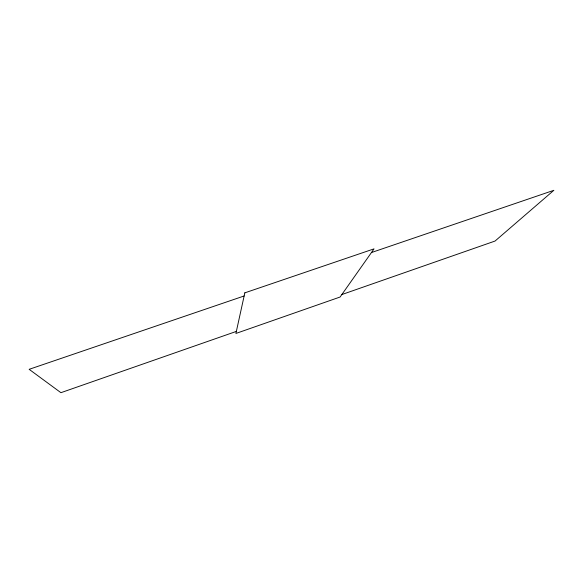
<?xml version="1.0" encoding="UTF-8"?>
<svg xmlns="http://www.w3.org/2000/svg" width="583" height="583" viewBox="0 0 583 583"><rect width="100%" height="100%" fill="white"/><g stroke="black" fill="none" stroke-linecap="round" stroke-linejoin="round"><path stroke-width="0.87" d="M236.355 331.406L60.916 392.687L29.15 369.323L244.139 295.975M341.835 294.561L495.047 241.049L553.85 190.313L371.451 252.541M244.824 292.848L235.904 333.461L340.108 297.017L374.046 248.854L244.824 292.848"/></g></svg>
